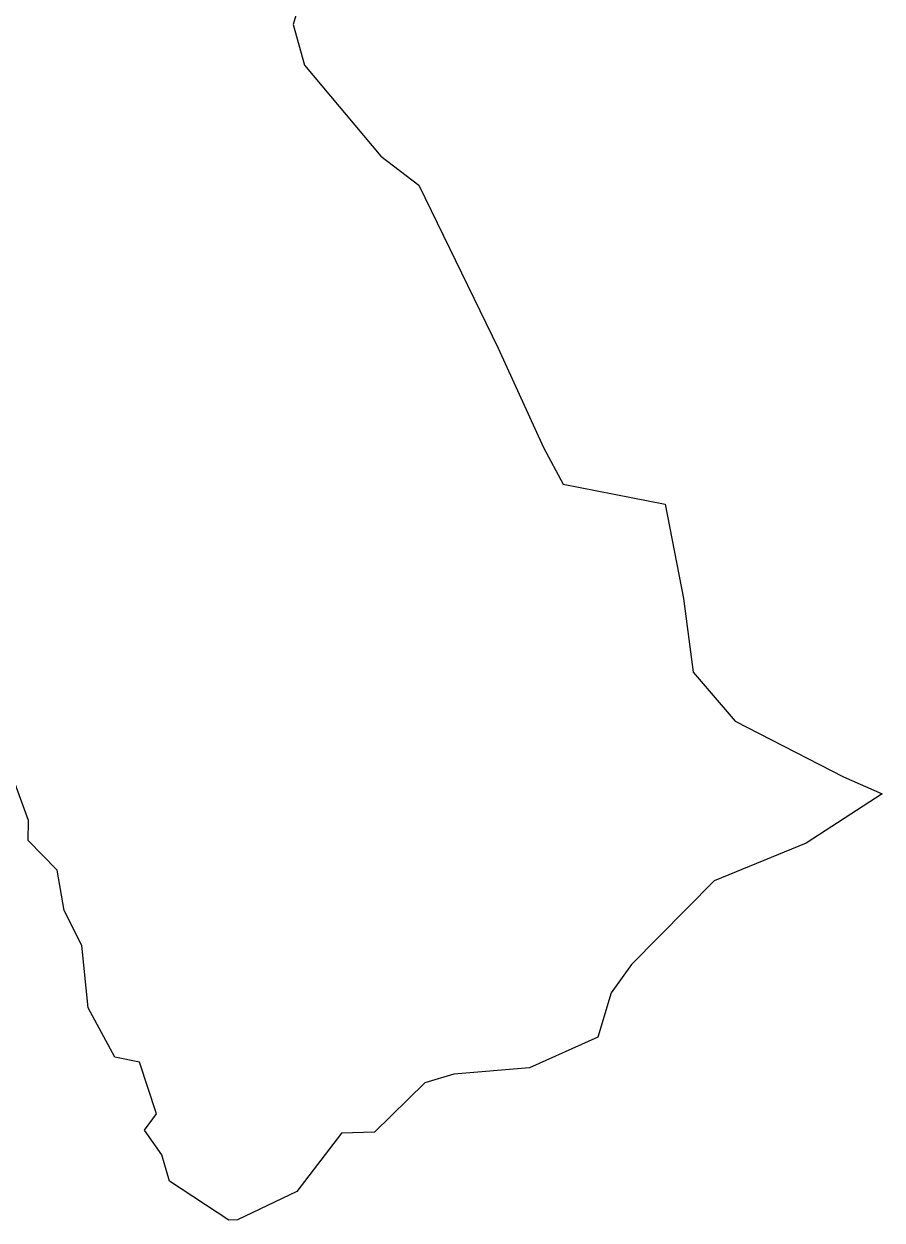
# Model space of a CAD drawing. Header units: metres. Extents: x 297490 to 300643, y 1968189 to 1972555.
# Drawn here: x 299073 to 300643, y 1968189 to 1970378 of the extents above; entities that cross this region are included whole.
import ezdxf

# ---------------------------------------------------------------- set-up
doc = ezdxf.new("R2010")
doc.units = ezdxf.units.M
doc.header["$MEASUREMENT"] = 0

msp = doc.modelspace()

# ---------------------------------------------------------------- linework, layer by layer
at = {"color": 3}
for p, q in [((299583.3, 1970439.7), (299565.2, 1970377)), ((299565.2, 1970377), (299585.7, 1970302.7)), ((299585.7, 1970302.7), (299725.5, 1970136.1)), ((299725.5, 1970136.1), (299795.4, 1970083)), ((299795.4, 1970083), (299940.2, 1969785.1)), ((299940.2, 1969785.1), (300023.1, 1969602.8)), ((300023.1, 1969602.8), (300059.5, 1969536.1)), ((300059.5, 1969536.1), (300246.1, 1969499.1)), ((300246.1, 1969499.1), (300279.1, 1969326.5)), ((300279.1, 1969326.5), (300297.2, 1969191.5)), ((300297.2, 1969191.5), (300373.8, 1969102.3)), ((300373.8, 1969102.3), (300572.2, 1968999.9)), ((299080.9, 1968920.3), (299047.2, 1969014.1)), ((300572.2, 1968999.9), (300642.6, 1968968.9)), ((300642.6, 1968968.9), (300503.9, 1968878.5)), ((299080.4, 1968883.6), (299080.9, 1968920.3)), ((299133.8, 1968829.5), (299080.4, 1968883.6)), ((300503.9, 1968878.5), (300335.6, 1968809.8)), ((299146.5, 1968755.6), (299133.8, 1968829.5)), ((300335.6, 1968809.8), (300184.4, 1968656.4)), ((299178.6, 1968691.4), (299146.5, 1968755.6)), ((299190.4, 1968577.2), (299178.6, 1968691.4)), ((300184.4, 1968656.4), (300146.8, 1968604.8)), ((300146.8, 1968604.8), (300122.9, 1968523.5)), ((299239, 1968487.2), (299190.4, 1968577.2)), ((300122.9, 1968523.5), (299997.8, 1968467.3)), ((299284.2, 1968477.7), (299239, 1968487.2)), ((299315, 1968383.1), (299284.2, 1968477.7)), ((299859, 1968455.7), (299805.9, 1968440.3)), ((299997.8, 1968467.3), (299859, 1968455.7)), ((299805.9, 1968440.3), (299713.9, 1968349.8)), ((299293.3, 1968353.5), (299315, 1968383.1)), ((299325, 1968308.4), (299293.3, 1968353.5)), ((299653.5, 1968347.7), (299572.2, 1968241.4)), ((299713.9, 1968349.8), (299653.5, 1968347.7)), ((299339.2, 1968260), (299325, 1968308.4)), ((299447.8, 1968188.8), (299339.2, 1968260)), ((299572.2, 1968241.4), (299463.3, 1968189.2)), ((299463.3, 1968189.2), (299447.8, 1968188.8))]:
    msp.add_line(p, q, dxfattribs=at)

doc.saveas('drawing.dxf')
